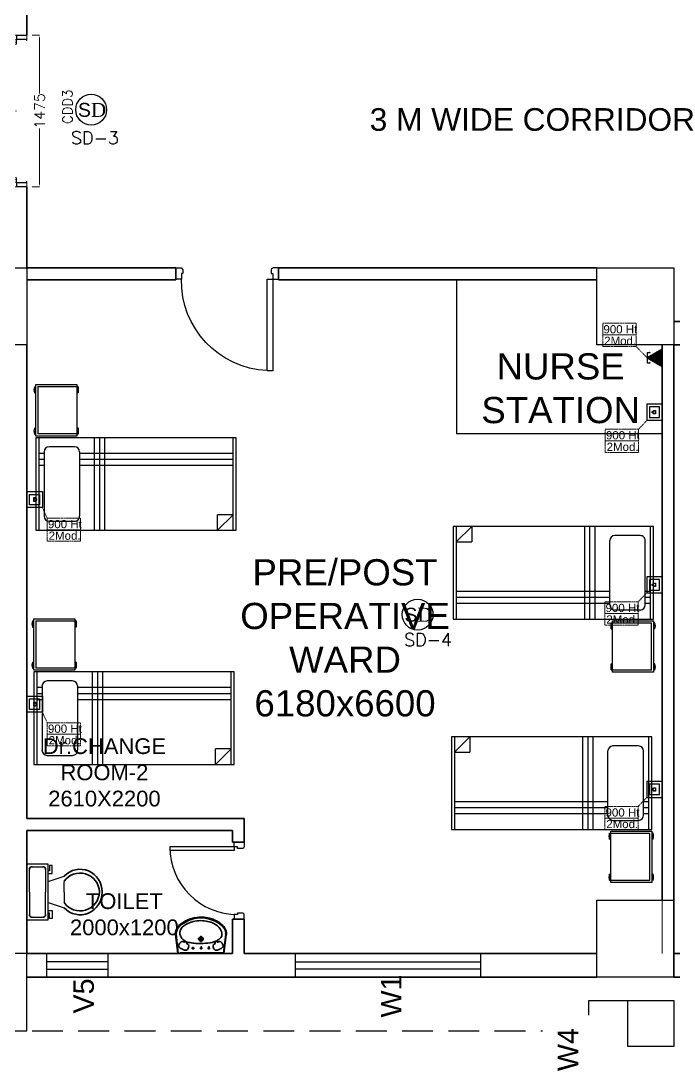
# Model space of a CAD drawing. Extents: x 3505867 to 3988380, y -625948 to -590408.
# Drawn here: x 3771297 to 3777649, y -614096 to -603875 of the extents above; entities that cross this region are included whole.
import ezdxf

# ---------------------------------------------------------------- set-up
doc = ezdxf.new("R2010")
doc.units = 0
doc.header["$LTSCALE"] = 6
doc.header["$MEASUREMENT"] = 0
for name, pattern in [('1', [0]), ('CONTINU', [0]), ('DASHED2', [0.375, 0.25, -0.125]), ('HIDDEN', [0.375, 0.25, -0.125])]:
    doc.linetypes.add(name, pattern=pattern)
doc.layers.get('0').update_dxf_attribs({"linetype": 'CONTINUOUS'})
doc.layers.get('Defpoints').update_dxf_attribs({"linetype": 'CONTINUOUS'})
for name, color, linetype, lineweight in [('1200 Door', 144, 'CONTINUOUS', 5), ('Double Leaf Door', 4, 'CONTINUOUS', 18), ('FA-BELOW SMOKE DERECTOR', 1, 'CONTINUOUS', 25), ('WALL', 10, 'CONTINUOUS', 35)]:
    doc.layers.add(name, color=color, linetype=linetype, lineweight=lineweight)
doc.layers.add('CFT_LOOPING', color=7, linetype='1', lineweight=0, true_color=0xd6d600)
for name, color, linetype in [('Chajja', 7, 'CONTINUOUS'), ('COL', 5, 'CONTINUOUS'), ('DIM', 7, 'CONTINUOUS'), ('DOOR', 44, 'CONTINUOUS'), ('ELE-TEL POINT', 4, 'CONTINUOUS'), ('ELE.LAN POINT', 3, 'CONTINUOUS'), ('FA-FIRE TEXT', 7, 'CONTINUOUS'), ('furniture', 33, 'CONTINUOUS'), ('JOINERY', 7, 'CONTINUOUS'), ('TEXT', 5, 'CONTINUOUS'), ('Window', 161, 'CONTINUOUS')]:
    doc.layers.add(name, color=color, linetype=linetype)
doc.styles.add('ARIAL', font='')
doc.styles.add('PDF Times New Roman', font='')
doc.styles.add('ROMANS', font='romans.shx')
doc.styles.get("Standard").update_dxf_attribs({"font": 'SIMPLEX'})
doc.styles.get('ARIAL').set_extended_font_data('Arial')
doc.styles.get('PDF Times New Roman').set_extended_font_data('Times New Roman')
doc.dimstyles.new('AEPL1', dxfattribs={"dimtxt": 100, "dimasz": 25, "dimexe": 1.25, "dimexo": 50, "dimtad": 0, "dimdec": 0, "dimtxsty": 'ROMANS', "dimcen": 2.5, "dimclrd": 250, "dimclre": 250, "dimadec": 0, "dimazin": 0, "dimtfac": 1, "dimtdec": 0, "dimtmove": 0, "dimatfit": 3, "dimfxl": 1, "dimlwd": 0, "dimlwe": 0, "dimarcsym": 0})

# ---------------------------------------------------------------- blocks, each defined once
blk = doc.blocks.new('1000')
at = {"layer": 'DOOR'}
for p, q in [((0, -111, 0), (0, 0)), ((0, 0), (55, 0, 0)), ((945, 0, 0), (945, -2, 0)), ((1000, 0), (945, 0, 0)), ((1000, -111, 0), (1000, 0)), ((55, 0, 0), (55, -3, 0)), ((70, -55, 0), (55, -55, 0)), ((55, -55, 0), (55, -111, 0)), ((70, -15, 0), (68, -15, 0)), ((70, -15, 0), (70, -55, 0)), ((930, -15, 0), (930, -55, 0)), ((930, -15, 0), (932, -15, 0)), ((930, -55, 0), (945, -55, 0)), ((945, -55, 0), (945, -111, 0)), ((55, -111, 0), (0, -111, 0)), ((55, -111, 0), (55, -1001, 0)), ((111, -111, 0), (55, -111, 0)), ((111, -1001, 0), (111, -111, 0)), ((945, -111, 0), (1000, -111, 0)), ((55, -1001, 0), (111, -1001, 0))]:
    blk.add_line(p, q, dxfattribs=at)
for centre, start_param, end_param in [((55, -15, 0), 3.926897, 5.497693), ((945, -15, 0), -0.785492, 0.785304)]:
    blk.add_ellipse(centre, major_axis=(-8.84, 8.84, 0), ratio=1, start_param=start_param, end_param=end_param, dxfattribs=at)
at = {"layer": 'DOOR', "color": 145}
blk.add_ellipse((71, -128, 0), major_axis=(597, 637, 0), ratio=0.999944, start_param=3.940126, end_param=5.484659, dxfattribs=at)
blk = doc.blocks.new('A$C45A5314D')
at = {"layer": 'furniture', "color": 8, "ltscale": 0.75}
for p, q in [((-1962, 946), (-1950, 946)), ((-1962, 944), (-1950, 944)), ((-1962, 943), (-1950, 943)), ((-1962, 941), (-1950, 941)), ((-1962, 939), (-1950, 939)), ((-1962, 936), (-1950, 936)), ((-1962, 932), (-1950, 932)), ((-1962, 927), (-1950, 927)), ((-1962, 921), (-1950, 921)), ((-1538, 946), (-1550, 946)), ((-1538, 944), (-1550, 944)), ((-1538, 943), (-1550, 943)), ((-1538, 941), (-1550, 941)), ((-1538, 939), (-1550, 939)), ((-1538, 936), (-1550, 936)), ((-1538, 932), (-1550, 932)), ((-1538, 927), (-1550, 927)), ((-1538, 921), (-1550, 921)), ((-1962, 913), (-1950, 913)), ((-1962, 907), (-1950, 907)), ((-1962, 902), (-1950, 902)), ((-1962, 898), (-1950, 898)), ((-1962, 895), (-1950, 895)), ((-1962, 892), (-1950, 892)), ((-1962, 891), (-1950, 891)), ((-1962, 889), (-1950, 889)), ((-1962, 888), (-1950, 888)), ((-1538, 913), (-1550, 913)), ((-1538, 907), (-1550, 907)), ((-1538, 902), (-1550, 902)), ((-1538, 898), (-1550, 898)), ((-1538, 895), (-1550, 895)), ((-1538, 892), (-1550, 892)), ((-1538, 891), (-1550, 891)), ((-1538, 889), (-1550, 889)), ((-1538, 888), (-1550, 888)), ((-1962, 545), (-1950, 545)), ((-1962, 543), (-1950, 543)), ((-1962, 542), (-1950, 542)), ((-1962, 540), (-1950, 540)), ((-1962, 538), (-1950, 538)), ((-1962, 535), (-1950, 535)), ((-1962, 531), (-1950, 531)), ((-1962, 526), (-1950, 526)), ((-1962, 520), (-1950, 520)), ((-1962, 512), (-1950, 512)), ((-1538, 545), (-1550, 545)), ((-1538, 543), (-1550, 543)), ((-1538, 542), (-1550, 542)), ((-1538, 540), (-1550, 540)), ((-1538, 538), (-1550, 538)), ((-1538, 535), (-1550, 535)), ((-1538, 531), (-1550, 531)), ((-1538, 526), (-1550, 526)), ((-1538, 520), (-1550, 520)), ((-1538, 512), (-1550, 512)), ((-1962, 506), (-1950, 506)), ((-1962, 501), (-1950, 501)), ((-1962, 497), (-1950, 497)), ((-1962, 494), (-1950, 494)), ((-1962, 491), (-1950, 491)), ((-1962, 490), (-1950, 490)), ((-1962, 488), (-1950, 488)), ((-1962, 487), (-1950, 487)), ((-1962, 486), (-1950, 486)), ((-1538, 506), (-1550, 506)), ((-1538, 501), (-1550, 501)), ((-1538, 497), (-1550, 497)), ((-1538, 494), (-1550, 494)), ((-1538, 491), (-1550, 491)), ((-1538, 490), (-1550, 490)), ((-1538, 488), (-1550, 488)), ((-1538, 487), (-1550, 487))]:
    blk.add_line(p, q, dxfattribs=at)
at = {"layer": 'furniture', "ltscale": 0.75}
for p, q in [((-1962, 946), (-1950, 946)), ((-1962, 946), (-1962, 887)), ((-1950, 967), (-1550, 967)), ((-1950, 467), (-1950, 967)), ((-1930, 948), (-1930, 487)), ((-1930, 948), (-1550, 948)), ((-1550, 967), (-1550, 467)), ((-1538, 946), (-1550, 946)), ((-1538, 946), (-1538, 887)), ((-1962, 887), (-1950, 887)), ((-1538, 887), (-1550, 887)), ((-1962, 545), (-1950, 545)), ((-1962, 545), (-1962, 486)), ((-1538, 545), (-1550, 545)), ((-1538, 545), (-1538, 486)), ((-1962, 486), (-1950, 486)), ((-1550, 467), (-1950, 467)), ((-1550, 487), (-1930, 487)), ((-1538, 486), (-1550, 486))]:
    blk.add_line(p, q, dxfattribs=at)
at = {"layer": 'furniture'}
for p, q in [((0, 450), (-1950, 450)), ((-1950, 450), (-1950, -450)), ((-1920, 450), (-1920, -450)), ((-1377, -450), (-1377, 450)), ((-1327, -450), (-1327, 450)), ((-1277, -450), (-1277, 450)), ((-30, -450), (-30, 450)), ((0, -450), (0, 450)), ((-1869, 313), (-1869, -313)), ((-1572, 362), (-1820, 362)), ((-1523, 313), (-1523, -313)), ((-1920, 300), (-1869, 300)), ((-1920, 241), (-1869, 241)), ((-1523, 300), (-30, 300)), ((-1523, 241), (-30, 241)), ((-1920, 182), (-1869, 182)), ((-1523, 182), (-30, 182)), ((-180, -450), (-30, -300)), ((-180, -450), (-180, -300)), ((-30, -300), (-180, -300)), ((-1820, -362), (-1572, -362)), ((-1950, -450), (0, -450))]:
    blk.add_line(p, q, dxfattribs=at)
at = {"layer": 'furniture', "ltscale": 0.75}
for centre, start, end in [((-1876, 917), 161.0754, 198.9247), ((-1624, 917), 341.0754, 18.9247), ((-1876, 516), 161.0754, 198.9247), ((-1624, 516), 341.0754, 18.9247)]:
    blk.add_arc(centre, 91.1, start, end, dxfattribs=at)
at = {"layer": 'furniture'}
for centre, start, end in [((-1820, 313), 90, 180), ((-1572, 313), 0, 90), ((-1820, -313), 180, 270), ((-1572, -313), 270, 0)]:
    blk.add_arc(centre, 49.2, start, end, dxfattribs=at)
blk = doc.blocks.new('750')
at = {"layer": 'DOOR'}
for p, q in [((-50, 705), (-47.5, 705)), ((-35, 690), (-35, 692.5)), ((-50, 45), (-47.5, 45)), ((-35, 60), (-35, 57.5)), ((50, 45), (50, 80)), ((50, 80), (675, 80)), ((50, 45), (675, 45)), ((675, 45), (675, 80))]:
    blk.add_line(p, q, dxfattribs=at)
for points in [[(15, 690), (15, 705), (50, 705), (50, 750), (-50, 750), (-50, 705)], [(-35, 690), (15, 690)], [(15, 60), (15, 45), (50, 45), (50, 0), (-50, 0), (-50, 45)], [(-35, 60), (15, 60)]]:
    blk.add_lwpolyline(points, dxfattribs=at)
for centre, start, end in [((-35, 705), 180, 270), ((-35, 45), 90, 180)]:
    blk.add_arc(centre, 12.5, start, end, dxfattribs=at)
at = {"layer": 'DOOR', "color": 145}
blk.add_arc((15, 45), 660, 0, 90, dxfattribs=at)
blk = doc.blocks.new('1800x80')
at = {"layer": 'Double Leaf Door'}
for points in [[(101770, -25418), (101775, -25418), (101775, -25121), (101770, -25121)], [(101814, -25121), (101809, -25121), (101809, -25418), (101814, -25418)], [(103113, -25121), (103118, -25121), (103118, -25418), (103113, -25418)], [(103157, -25418), (103152, -25418), (103152, -25121), (103157, -25121)]]:
    blk.add_hatch(color=6, dxfattribs=at).paths.add_polyline_path(points)
at = {"layer": 'Double Leaf Door', "color": 8}
for p, q in [((101770, -25582), (101770, -24928)), ((101770, -24928), (101814, -24928)), ((101792, -25121), (101792, -24928)), ((101814, -24928), (101814, -25582)), ((103157, -24928), (103113, -24928)), ((103113, -24928), (103113, -25582)), ((103135, -25121), (103135, -24928)), ((103157, -25582), (103157, -24928)), ((101756, -24985), (101756, -25003)), ((101770, -24983), (101758, -24983)), ((101758, -25005), (101770, -25005)), ((101770, -24983), (101770, -25005)), ((103157, -24983), (103169, -24983)), ((103157, -24983), (103157, -25005)), ((103169, -25005), (103157, -25005)), ((103171, -24985), (103171, -25003)), ((101792, -25582), (101792, -25418)), ((103135, -25582), (103135, -25418)), ((101726, -25582), (101726, -25682)), ((101766, -25582), (101726, -25582)), ((101728, -25584), (101728, -25680)), ((101764, -25584), (101728, -25584)), ((101764, -25679), (101764, -25584)), ((101766, -25677), (101766, -25582)), ((101814, -25582), (101770, -25582)), ((103113, -25582), (103157, -25582)), ((103161, -25677), (103161, -25582)), ((103161, -25582), (103201, -25582)), ((103163, -25679), (103163, -25584)), ((103163, -25584), (103199, -25584)), ((103199, -25584), (103199, -25680)), ((103201, -25582), (103201, -25682)), ((101726, -25682), (101766, -25682)), ((101728, -25680), (101766, -25680)), ((101776, -25679), (101764, -25679)), ((101778, -25677), (101766, -25677)), ((101766, -25680), (101776, -25680)), ((101766, -25682), (101778, -25682)), ((101776, -25680), (101776, -25679)), ((101778, -25682), (101778, -25677)), ((103149, -25682), (103149, -25677)), ((103149, -25677), (103161, -25677)), ((103161, -25682), (103149, -25682)), ((103151, -25680), (103151, -25679)), ((103151, -25679), (103163, -25679)), ((103161, -25680), (103151, -25680)), ((103199, -25680), (103161, -25680)), ((103201, -25682), (103161, -25682))]:
    blk.add_line(p, q, dxfattribs=at)
at = {"layer": 'Double Leaf Door', "color": 6}
for p, q in [((101814, -25121), (101770, -25121)), ((101770, -25121), (101770, -25418)), ((101775, -25418), (101775, -25121)), ((101809, -25418), (101809, -25121)), ((101814, -25418), (101814, -25121)), ((103113, -25418), (103113, -25121)), ((103113, -25121), (103157, -25121)), ((103118, -25418), (103118, -25121)), ((103152, -25418), (103152, -25121)), ((103157, -25121), (103157, -25418)), ((101770, -25418), (101814, -25418)), ((103157, -25418), (103113, -25418))]:
    blk.add_line(p, q, dxfattribs=at)
at = {"layer": 'Double Leaf Door', "color": 6, "ltscale": 100}
for p, q in [((101809, -25121), (101809, -25418)), ((103118, -25121), (103118, -25418))]:
    blk.add_line(p, q, dxfattribs=at)
at = {"layer": 'Double Leaf Door', "color": 6}
for points in [[(101770, -25121), (101770, -25418), (101775, -25418), (101775, -25121), (101770, -25121)], [(101814, -25121), (101814, -25418), (101809, -25418), (101809, -25121), (101814, -25121)], [(103113, -25121), (103113, -25418), (103118, -25418), (103118, -25121), (103113, -25121)], [(103157, -25121), (103157, -25418), (103152, -25418), (103152, -25121), (103157, -25121)]]:
    blk.add_lwpolyline(points, dxfattribs=at)
at = {"layer": 'Double Leaf Door', "ltscale": 5000}
for points in [[(101770, -25121), (101770, -25418), (101775, -25418), (101775, -25121), (101770, -25121)], [(103157, -25121), (103157, -25418), (103152, -25418), (103152, -25121), (103157, -25121)]]:
    blk.add_lwpolyline(points, dxfattribs=at)
at = {"layer": 'Double Leaf Door', "color": 8}
for centre, radius, start, end in [((101732, -25659), 736, 6.0142, 83.5863), ((103143, -25607), 680, 92.5046, 177.8949), ((101756, -24994), 3.72, 90, 270), ((101758, -24985), 1.98, 90, 180), ((101758, -25003), 1.98, 180, 270), ((103169, -24985), 1.98, 0, 90), ((103169, -25003), 1.98, 270, 0), ((103171, -24994), 3.72, 270, 90)]:
    blk.add_arc(centre, radius, start, end, dxfattribs=at)
blk = doc.blocks.new('*D133')
at = {"layer": 'Defpoints', "color": 0, "linetype": 'ByBlock'}
for p in [(-15555, 9925), (-15432, 9925), (-15555, 8450)]:
    blk.add_point(p, dxfattribs=at)
at = {"layer": 'DIM', "color": 250, "linetype": 'ByBlock', "lineweight": 0}
for p, q in [((-15505, 9925), (-15431, 9925)), ((-15432, 9900), (-15432, 9357)), ((-15432, 8475), (-15432, 9018)), ((-15505, 8450), (-15431, 8450))]:
    blk.add_line(p, q, dxfattribs=at)
at = {"layer": 'DIM', "color": 250, "linetype": 'ByBlock'}
for points in [[(-15428, 9900), (-15436, 9900), (-15432, 9925)], [(-15436, 8475), (-15428, 8475), (-15432, 8450)]]:
    blk.add_solid(points, dxfattribs=at)
at = {"layer": 'DIM', "color": 0, "linetype": 'ByBlock', "insert": (-15432, 9188), "char_height": 100, "attachment_point": 5, "rotation": 90, "style": 'ROMANS'}
blk.add_mtext('1475', dxfattribs=at)
blk = doc.blocks.new('rhej')
at = {"color": 8, "lineweight": 25}
for p, q in [((272, 189), (272, 266)), ((272, 266), (298, 266)), ((298, 266), (298, 215)), ((298, 215), (310, 215)), ((310, 279), (310, -264)), ((517, 279), (310, 279)), ((336, 228), (336, 8)), ((466, 254), (362, 254)), ((491, 8), (491, 228)), ((517, 8), (517, 279)), ((310, 111), (155, 163)), ((155, 8), (155, 111)), ((310, 189), (272, 189)), ((155, 8), (155, -96)), ((336, -212), (336, 8)), ((491, 8), (491, -212)), ((517, -264), (517, 8)), ((310, -96), (155, -147)), ((272, -173), (272, -251)), ((310, -173), (272, -173)), ((298, -251), (298, -199)), ((298, -199), (310, -199)), ((272, -251), (298, -251)), ((310, -264), (517, -264)), ((466, -238), (362, -238))]:
    blk.add_line(p, q, dxfattribs=at)
at = {"color": 8, "extrusion": (0, 0, -1)}
for centre, major_axis, start_param, end_param in [((0, 16), (151, -151), 2.319632, 4.738539), ((1, 2), (-134, -134), 0.814663, 3.31238), ((359, 231), (-16.2, -16.2), 0.643501, 2.498091), ((469, 231), (16.2, -16.2), 3.785094, 5.639684), ((0, 0), (-151, -151), 4.686239, 7.105146), ((1, 13), (-134, -134), 4.541602, 7.039318), ((359, -215), (-16.2, -16.2), -0.927295, 0.927295), ((469, -215), (16.2, -16.2), 5.35589, 7.21048)]:
    blk.add_ellipse(centre, major_axis=major_axis, ratio=1, start_param=start_param, end_param=end_param, dxfattribs=at)
blk = doc.blocks.new('u46')
at = {"color": 8, "lineweight": 25}
for p, q in [((-10, 228), (175, 249)), ((-10, 220), (181, 242)), ((-1, -209), (1, 209)), ((57, 81), (29, 81)), ((62, 2), (29, 2)), ((44, 93), (44, 67)), ((44, 14), (44, -13)), ((163, 3), (102, 3)), ((133, -27), (133, 33)), ((62, -73), (29, -73)), ((44, -61), (44, -87)), ((-10, -216), (181, -238)), ((-10, -224), (175, -245))]:
    blk.add_line(p, q, dxfattribs=at)
at = {"color": 8, "extrusion": (0, 0, -1)}
for centre, major_axis, start_param, end_param in [((145, 128), (1, 126), -1.238036, -0.892193), ((66, 199), (0, 20.7), -1.101507, 0.481509), ((57, 163), (-0.3, 56.9), 0.324902, 0.965135), ((190, 138), (0, 70.9), -0.405199, 0.56573), ((188, 150), (0, 99.5), -0.132539, 0.848731), ((186, 148), (0.1, 94.4), -0.049658, 0.838116), ((57, 20), (0, 275), 0.806541, 1.180915), ((50, 14), (0, 294), 0.809856, 1.41441), ((56, 154), (0, 34), 4.33982, 5.202657), ((65, 170), (0.3, 49.2), 3.359735, 4.09512), ((62, 153), (0, 31.9), 2.620328, 3.422401), ((104, 118), (-0.2, 26.8), -1.278641, -0.487266), ((96, 136), (0, 7.39), -0.727724, 1.373337), ((387, 48), (0, 296), -1.495794, -1.328336), ((208, 103), (0, 110), -1.431017, -0.436146), ((110, 167), (-6.08, 6.08), 4.867594, 6.265028), ((110, 165), (5.47, 5.47), 2.097053, 3.541809), ((90, 185), (0, 17.9), 0.880684, 2.260744), ((154, 79), (0, 140), 0.557563, 1.193786), ((13, 7), (0, 298), 1.141495, 1.637774), ((35, 3), (0, 303), 1.155365, 1.952189), ((44, 81), (0.02, 6.43), 3.139035, 9.42222), ((44, 2), (0.08, 6.43), 3.12883, 9.412015), ((820, -1), (0, 732), -1.56667, -1.474079), ((888, 37), (1, 801), 4.558159, 4.668067), ((133, 3), (0, 21.6), 3.141254, 9.424439), ((133, 3), (-0.1, 15.5), 3.145308, 9.428493), ((133, 3), (0, 10.9), 3.142047372431534, 9.42523267961112), ((72, -2), (0, 274), 1.346594, 1.865175), ((44, -73), (0.02, 6.43), 3.139035, 9.42222), ((263, -74), (0, 167), 4.181112, 4.641559), ((56, -13), (0, 287), 1.808981, 2.322804), ((62, -11), (0, 247), 1.579809, 2.112792), ((56, -148), (0, 34), 4.222121, 5.084958), ((65, -164), (0.1, 49.2), -0.960797, -0.225412), ((145, -122), (0, 126), 4.027191, 4.373034), ((66, -193), (0, 20.7), 2.661884, 4.2449), ((62, -147), (-0.1, 31.9), -0.276767, 0.525307), ((57, -157), (0.3, 56.9), 2.176458, 2.816691), ((104, -111), (0.2, 26.8), 3.628858, 4.420234), ((97, -128), (-0.03, 8.55), 1.455188, 3.796569), ((110, -161), (-6.08, 6.08), 4.730546, 6.12798), ((111, -159), (6.17, 6.17), 4.354779, 6.027124), ((90, -178), (0, 17.9), 0.880848, 2.260908), ((193, -126), (0, 80.1), 3.554495, 4.299548), ((181, -107), (0, 94.7), 2.890537, 3.362984), ((163, -80), (0, 126), 2.054055, 2.802751), ((172, -117), (0, 123), 2.127435, 2.640092), ((124, -52), (0, 200), 1.868215, 2.281789), ((185, -162), (-0.1, 83.2), 2.850118, 3.264751), ((188, -160), (0, 78.1), 2.562376, 3.231693), ((187, -138), (0, 106), 2.310552, 2.942572)]:
    blk.add_ellipse(centre, major_axis=major_axis, ratio=1, start_param=start_param, end_param=end_param, dxfattribs=at)
blk = doc.blocks.new('Voice')
at = {"layer": 'ELE.LAN POINT', "color": 6}
for points in [[(0, -31.8), (127.9, -31.8), (127.9, 92), (0, 92)], [(21.9, -10), (106, -10), (106, 70.1), (21.9, 70.1)], [(77.3, 21.4), (69.7, 21.4), (69.7, 11.7), (58.1, 11.7), (58.1, 21.4), (50.6, 21.4), (50.6, 38.7), (77.3, 38.7)], [(75.9, 22.8), (68.4, 22.8), (68.4, 13), (59.5, 13), (59.5, 22.8), (52, 22.8), (52, 37.4), (75.9, 37.4)]]:
    blk.add_lwpolyline(points, close=True, dxfattribs=at)
blk = doc.blocks.new('tel')
at = {"layer": 'ELE-TEL POINT', "ltscale": 30}
h = blk.add_hatch(dxfattribs=at)
h.set_pattern_fill('ANSI31', color=4, scale=19.025387, style=0)
h.set_pattern_definition([(45, (-98.626, 0.184), (-42.7132, 42.7132), [])])
h.paths.add_polyline_path([(-99, 0), (840, 1654), (1778, -3)])
at = {"layer": 'ELE-TEL POINT', "color": 4, "ltscale": 30}
for p, q in [((-99, 0), (840, 1654)), ((840, 1654), (1778, -3)), ((1778, -3), (-99, 0))]:
    blk.add_line(p, q, dxfattribs=at)
at = {"layer": 'ELE-TEL POINT', "color": 4, "ltscale": 12}
for p, q in [((276, 1648), (275, 1398)), ((1404, 1646), (1403, 1396))]:
    blk.add_line(p, q, dxfattribs=at)
at = {"layer": 'ELE-TEL POINT', "color": 4, "linetype": 'Continuous', "ltscale": 12}
blk.add_line((276, 1648), (1404, 1646), dxfattribs=at)
at = {"layer": 'ELE-TEL POINT', "color": 4, "ltscale": 30, "const_width": 95.1}
for points in [[(227, 1363, 1), (323, 1363, 1)], [(1355, 1361, 1), (1451, 1361, 1)]]:
    blk.add_lwpolyline(points, format="xyb", close=True, dxfattribs=at)
blk = doc.blocks.new('SMOKE DETECTOR')
at = {"layer": 'FA-BELOW SMOKE DERECTOR', "color": 7}
blk.add_circle((931029, -118294), 166, dxfattribs=at)
at = {"layer": 'FA-BELOW SMOKE DERECTOR', "insert": (930887, -118373), "char_height": 150, "attachment_point": 7, "style": 'PDF Times New Roman'}
blk.add_mtext('{\\fArial|b0|i0|c0|p34;S}D', dxfattribs=at)
blk = doc.blocks.new('CIVIL IVF')
at = {"layer": 'Chajja', "color": 8, "linetype": 'ByBlock'}
for p, q in [((-10090, 530), (-9710, 530)), ((-10090, 385.2), (-10090, 530))]:
    blk.add_line(p, q, dxfattribs=at)
at = {"layer": 'Chajja', "color": 8, "linetype": 'HIDDEN', "ltscale": 200}
blk.add_line((-33055, 235.2), (-10540, 235.2), dxfattribs=at)
at = {"layer": 'COL', "color": 8}
for points in [[(-16305, 7660.2), (-15555, 7660.2), (-15555, 6910.2), (-16305, 6910.2)], [(-9260, 1505), (-9260, 755), (-10010, 755), (-10010, 1505)], [(-15555, 985.2), (-16305, 985.2), (-16305, 235.2), (-15555, 235.2)], [(-9710, 80), (-9710, 530), (-9260, 530), (-9260, 80)]]:
    blk.add_lwpolyline(points, close=True, dxfattribs=at)
at = {"layer": 'COL', "color": 8, "elevation": 0}
blk.add_lwpolyline([(-10010, 7660.2), (-9260, 7660.2), (-9260, 6910.2), (-10010, 6910.2)], close=True, dxfattribs=at)
at = {"layer": 'furniture', "color": 8, "linetype": 'Continuous'}
for p in [(-11375, 7545.2), (-9375, 6045.2)]:
    blk.add_line(p, (-11375, 6045.2), dxfattribs=at)
at = {"layer": 'WALL', "color": 8, "linetype": 'ByBlock'}
for p, q in [((-15555, 9925.2), (-15555, 10700.2)), ((-15555, 8450.2), (-15555, 7660.2)), ((-14107.6, 7660.2, 0), (-15555, 7660.2)), ((-14107.6, 7545.2, 0), (-14107.6, 7660.2, 0)), ((-13107.6, 7545.2, 0), (-13107.6, 7660.2, 0)), ((-10010, 7660.2, 0), (-13107.6, 7660.2, 0)), ((-14107.6, 7545.2, 0), (-15555, 7545.2)), ((-10010, 7545.2, 0), (-13107.6, 7545.2, 0)), ((-8510, 7140), (-9260, 7140)), ((-15555, 6910.2), (-15555, 2300.2)), ((-9375, 1505), (-9375, 6910.2)), ((-9260, 755.2), (-9260, 6910.2)), ((-8510, 6910), (-9260, 6910)), ((-15555, 2300.2), (-13440, 2300.2)), ((-13440, 2300.2), (-13440, 2070)), ((-15555, 2185.2), (-15555, 985.2)), ((-15555, 2185.2), (-13555, 2185.2)), ((-13555, 2185.2), (-13555, 2070)), ((-13440, 2070), (-13555, 2070)), ((-9260, 1505), (-9260, 1970.2)), ((-13555, 1320.2), (-13555, 985.2)), ((-13440, 1320.2), (-13555, 1320.2)), ((-13440, 1320.2), (-13440, 985.2)), ((-15555, 985.2), (-13555, 985.2)), ((-13440, 985.2), (-10010, 985.2)), ((-8510, 985.2), (-9260, 985.2)), ((-15555, 755.2), (-10010, 755.2)), ((-8510, 755.2), (-9260, 755.2))]:
    blk.add_line(p, q, dxfattribs=at)
at = {"layer": 'WALL', "color": 8, "lineweight": 0}
for p, q in [((-15670, 9925.2), (-15555, 9925.2)), ((-15670, 8450.2), (-15555, 8450.2)), ((-9375, 2485.2), (-9375, 985.2))]:
    blk.add_line(p, q, dxfattribs=at)
at = {"layer": 'Window', "color": 8, "linetype": 'Continuous'}
for points in [[(-14763.6, 755.2), (-14763.6, 985.2), (-15363.6, 985.2), (-15363.6, 755.2)], [(-11142.5, 985.2), (-11142.5, 755.2), (-12942.5, 755.2), (-12942.5, 985.2)], [(-14763.6, 835.2), (-14763.6, 905.2), (-15363.6, 905.2), (-15363.6, 835.2)], [(-11142.5, 905.2), (-11142.5, 835.2), (-12942.5, 835.2), (-12942.5, 905.2)]]:
    blk.add_lwpolyline(points, close=True, dxfattribs=at)
at = {"layer": 'DOOR', "color": 8, "linetype": 'Continuous', "xscale": -1, "rotation": 359.9999867131476}
blk.add_blockref('1000', (-13107.6, 7660.2, 0), dxfattribs=at)
at = {"layer": 'DOOR', "color": 8, "rotation": 180}
blk.add_blockref('750', (-13490, 2070.2), dxfattribs=at)
at = {"layer": 'Double Leaf Door', "color": 8, "rotation": 90}
blk.add_blockref('1800x80', (-41236.8, -93276.1), dxfattribs=at)
at = {"layer": 'furniture', "color": 8, "linetype": 'Continuous'}
for p, rotation in [((-13519.6, 5556.6), 1.312676974619593e-05), ((-11408.1, 4692.2), 180.0000131267695), ((-13539.1, 3277.5), 1.312676974619593e-05), ((-11425.9, 2644.8), 180.0000131267694)]:
    blk.add_blockref('A$C45A5314D', p, dxfattribs=dict(at, rotation=rotation))
at = {"layer": 'WALL', "color": 8, "linetype": 'ByBlock'}
for name, p, rotation in [('rhej', (-15037.7, 1593), 180), ('u46', (-13859.3, 995.4), 90)]:
    blk.add_blockref(name, p, dxfattribs=dict(at, rotation=rotation))
at = {"layer": '1200 Door', "color": 8, "linetype": 'ByBlock', "style": 'ROMANS'}
blk.add_text('CDD3', height=94.18, rotation=90, dxfattribs=at).set_placement((-15113.1, 9061.1, -35804.4))
at = {"layer": 'DIM', "color": 8, "attachment_point": 5, "style": 'ARIAL'}
for s, insert, char_height, width in [('NURSE STATION', (-10362.7, 6487.1), 255, 2454.158), ('PRE/POST \\POPERATIVE WARD\\P6180x6600', (-12460.2, 4057.9), 255, 2454.158), ('Dr.CHANGE\\PROOM-2\\P2610X2200', (-14801, 2748.8), 153, 1198.956), ('TOILET\\P2000x1200', (-14607.3, 1367.6, -101230.8), 153, 1626.956)]:
    blk.add_mtext(s, dxfattribs=dict(at, insert=insert, char_height=char_height, width=width))
at = {"layer": 'JOINERY', "color": 8, "style": 'ARIAL', "width": 1}
for s, p in [('V5', (-14903.7, 402.3)), ('W1', (-11910.9, 363.6)), ('W4', (-10192, -158.3))]:
    blk.add_text(s, height=200, rotation=90, dxfattribs=at).set_placement(p)
at = {"layer": 'WALL', "color": 8, "linetype": 'Continuous', "insert": (-10638.2, 9103.3), "char_height": 220.414, "width": 4941.395, "attachment_point": 5, "style": 'ARIAL'}
blk.add_mtext('3 M WIDE CORRIDOR', dxfattribs=at)
at = {"layer": 'DIM', "color": 8, "linetype": 'ByBlock'}
dim = blk.add_linear_dim(base=(-15432.3, 9925.2), p1=(-15555, 8450.2), p2=(-15555, 9925.2), angle=90, dimstyle='AEPL1', dxfattribs=at)
dim.commit()
dim.dimension.update_dxf_attribs({"geometry": '*D133', "text_midpoint": (-15432.3, 9187.7)})

msp = doc.modelspace()

# ---------------------------------------------------------------- linework, layer by layer
at = {"layer": 'CFT_LOOPING', "color": 7, "linetype": 'DASHED2', "ltscale": 5}
for p, q in [((3777280.6, -607042.4), (3777388, -607153.3)), ((3777304.5, -607849.4), (3777388, -607759.9)), ((3771551.3, -608713.9), (3771504.3, -608610.7)), ((3777300.9, -609529.8), (3777384.3, -609440.3)), ((3771551.3, -610705.3), (3771504.3, -610602.1)), ((3777300.9, -611521.2), (3777384.3, -611431.7))]:
    msp.add_line(p, q, dxfattribs=at)
for points in [[(3776955.8, -606817.4), (3777280.6, -606817.4), (3777280.6, -606929.9), (3776955.8, -606929.9)], [(3776955.8, -606929.9), (3777280.6, -606929.9), (3777280.6, -607042.4), (3776955.8, -607042.4)], [(3776979.7, -607849.4), (3777304.5, -607849.4), (3777304.5, -607961.9), (3776979.7, -607961.9)], [(3776979.7, -607961.9), (3777304.5, -607961.9), (3777304.5, -608074.4), (3776979.7, -608074.4)], [(3771551.3, -608713.9), (3771876.1, -608713.9), (3771876.1, -608826.4), (3771551.3, -608826.4)], [(3771551.3, -608826.4), (3771876.1, -608826.4), (3771876.1, -608938.9), (3771551.3, -608938.9)], [(3776976.1, -609529.8), (3777300.9, -609529.8), (3777300.9, -609642.3), (3776976.1, -609642.3)], [(3776976.1, -609642.3), (3777300.9, -609642.3), (3777300.9, -609754.8), (3776976.1, -609754.8)], [(3771551.3, -610705.3), (3771876.1, -610705.3), (3771876.1, -610817.8), (3771551.3, -610817.8)], [(3771551.3, -610817.8), (3771876.1, -610817.8), (3771876.1, -610930.3), (3771551.3, -610930.3)], [(3776976.1, -611521.2), (3777300.9, -611521.2), (3777300.9, -611633.7), (3776976.1, -611633.7)], [(3776976.1, -611633.7), (3777300.9, -611633.7), (3777300.9, -611746.2), (3776976.1, -611746.2)]]:
    msp.add_lwpolyline(points, close=True, dxfattribs=at)

# ---------------------------------------------------------------- block references
at = {"linetype": 'ByBlock'}
msp.add_blockref('CIVIL IVF', (3786909.3, -613938.4), dxfattribs=at)
at = {"layer": 'ELE-TEL POINT', "color": 0, "ltscale": 30, "xscale": -0.08874706337416964, "yscale": 0.0887470633741702, "zscale": 0.0887470633741702, "rotation": 89.89290517887969}
msp.add_blockref('tel', (3777534.3, -607078.7), dxfattribs=at)
at = {"layer": 'ELE.LAN POINT', "color": 7, "yscale": 1.211286963933217, "zscale": 1.211286963933217}
for p, xscale, rotation in [((3777422.9, -607605), 1.211286963933217, 270.0000000000001), ((3771465.8, -608455.8), -1.211286963933217, 89.9999999999998), ((3777422.9, -609285.4), 1.211286963933217, 270.0000000000001), ((3771465.8, -610447.2), -1.211286963933217, 89.9999999999998), ((3777422.9, -611276.8), 1.211286963933217, 270.0000000000001)]:
    msp.add_blockref('Voice', p, dxfattribs=dict(at, xscale=xscale, rotation=rotation))
at = {"layer": 'FA-BELOW SMOKE DERECTOR', "color": 6, "xscale": 0.9035551315104862, "yscale": 0.9035551315104862, "zscale": 0.9035551315104862}
for p in [(2930743.1, -497853.2, 0), (2933918.8, -502767.8, 0)]:
    msp.add_blockref('SMOKE DETECTOR', p, dxfattribs=at)

# ---------------------------------------------------------------- texts
at = {"layer": 'FA-FIRE TEXT', "color": 200, "linetype": 'CONTINU', "char_height": 125, "width": 349.838, "attachment_point": 1, "style": 'ROMANS'}
for s, insert in [('{\\C256;SD-3\\P}', (3771782.9, -604949.7)), ('{\\C256;SD-4\\P}', (3775023.8, -609834.9)), ('{\\C256;SD-4\\P}', (3775023.8, -609834.9))]:
    msp.add_mtext(s, dxfattribs=dict(at, insert=insert))
at = {"layer": 'TEXT', "color": 7, "char_height": 80, "attachment_point": 1}
for s, insert, width in [('\\A1;{\\fArial|b0|i0|c0|p34;900 Ht\\P}', (3776963.2, -606835.4), 8957.987), ('\\A1;{\\fArial|b0|i0|c0|p34;2Mod.\\P}', (3776970.3, -606947.9), 352.575), ('\\A1;{\\fArial|b0|i0|c0|p34;900 Ht\\P}', (3776987.2, -607867.4), 8957.987), ('\\A1;{\\fArial|b0|i0|c0|p34;2Mod.\\P}', (3776994.2, -607979.9), 352.575), ('\\A1;{\\fArial|b0|i0|c0|p34;900 Ht\\P}', (3771558.7, -608732), 8957.987), ('\\A1;{\\fArial|b0|i0|c0|p34;2Mod.\\P}', (3771565.8, -608844.5), 352.575), ('\\A1;{\\fArial|b0|i0|c0|p34;900 Ht\\P}', (3776983.5, -609547.8), 8957.987), ('\\A1;{\\fArial|b0|i0|c0|p34;2Mod.\\P}', (3776990.5, -609660.3), 352.575), ('\\A1;{\\fArial|b0|i0|c0|p34;900 Ht\\P}', (3771558.7, -610723.4), 8957.987), ('\\A1;{\\fArial|b0|i0|c0|p34;2Mod.\\P}', (3771565.8, -610835.9), 352.575), ('\\A1;{\\fArial|b0|i0|c0|p34;900 Ht\\P}', (3776983.5, -611539.2), 8957.987), ('\\A1;{\\fArial|b0|i0|c0|p34;2Mod.\\P}', (3776990.5, -611651.7), 352.575)]:
    msp.add_mtext(s, dxfattribs=dict(at, insert=insert, width=width))

doc.saveas('drawing.dxf')
